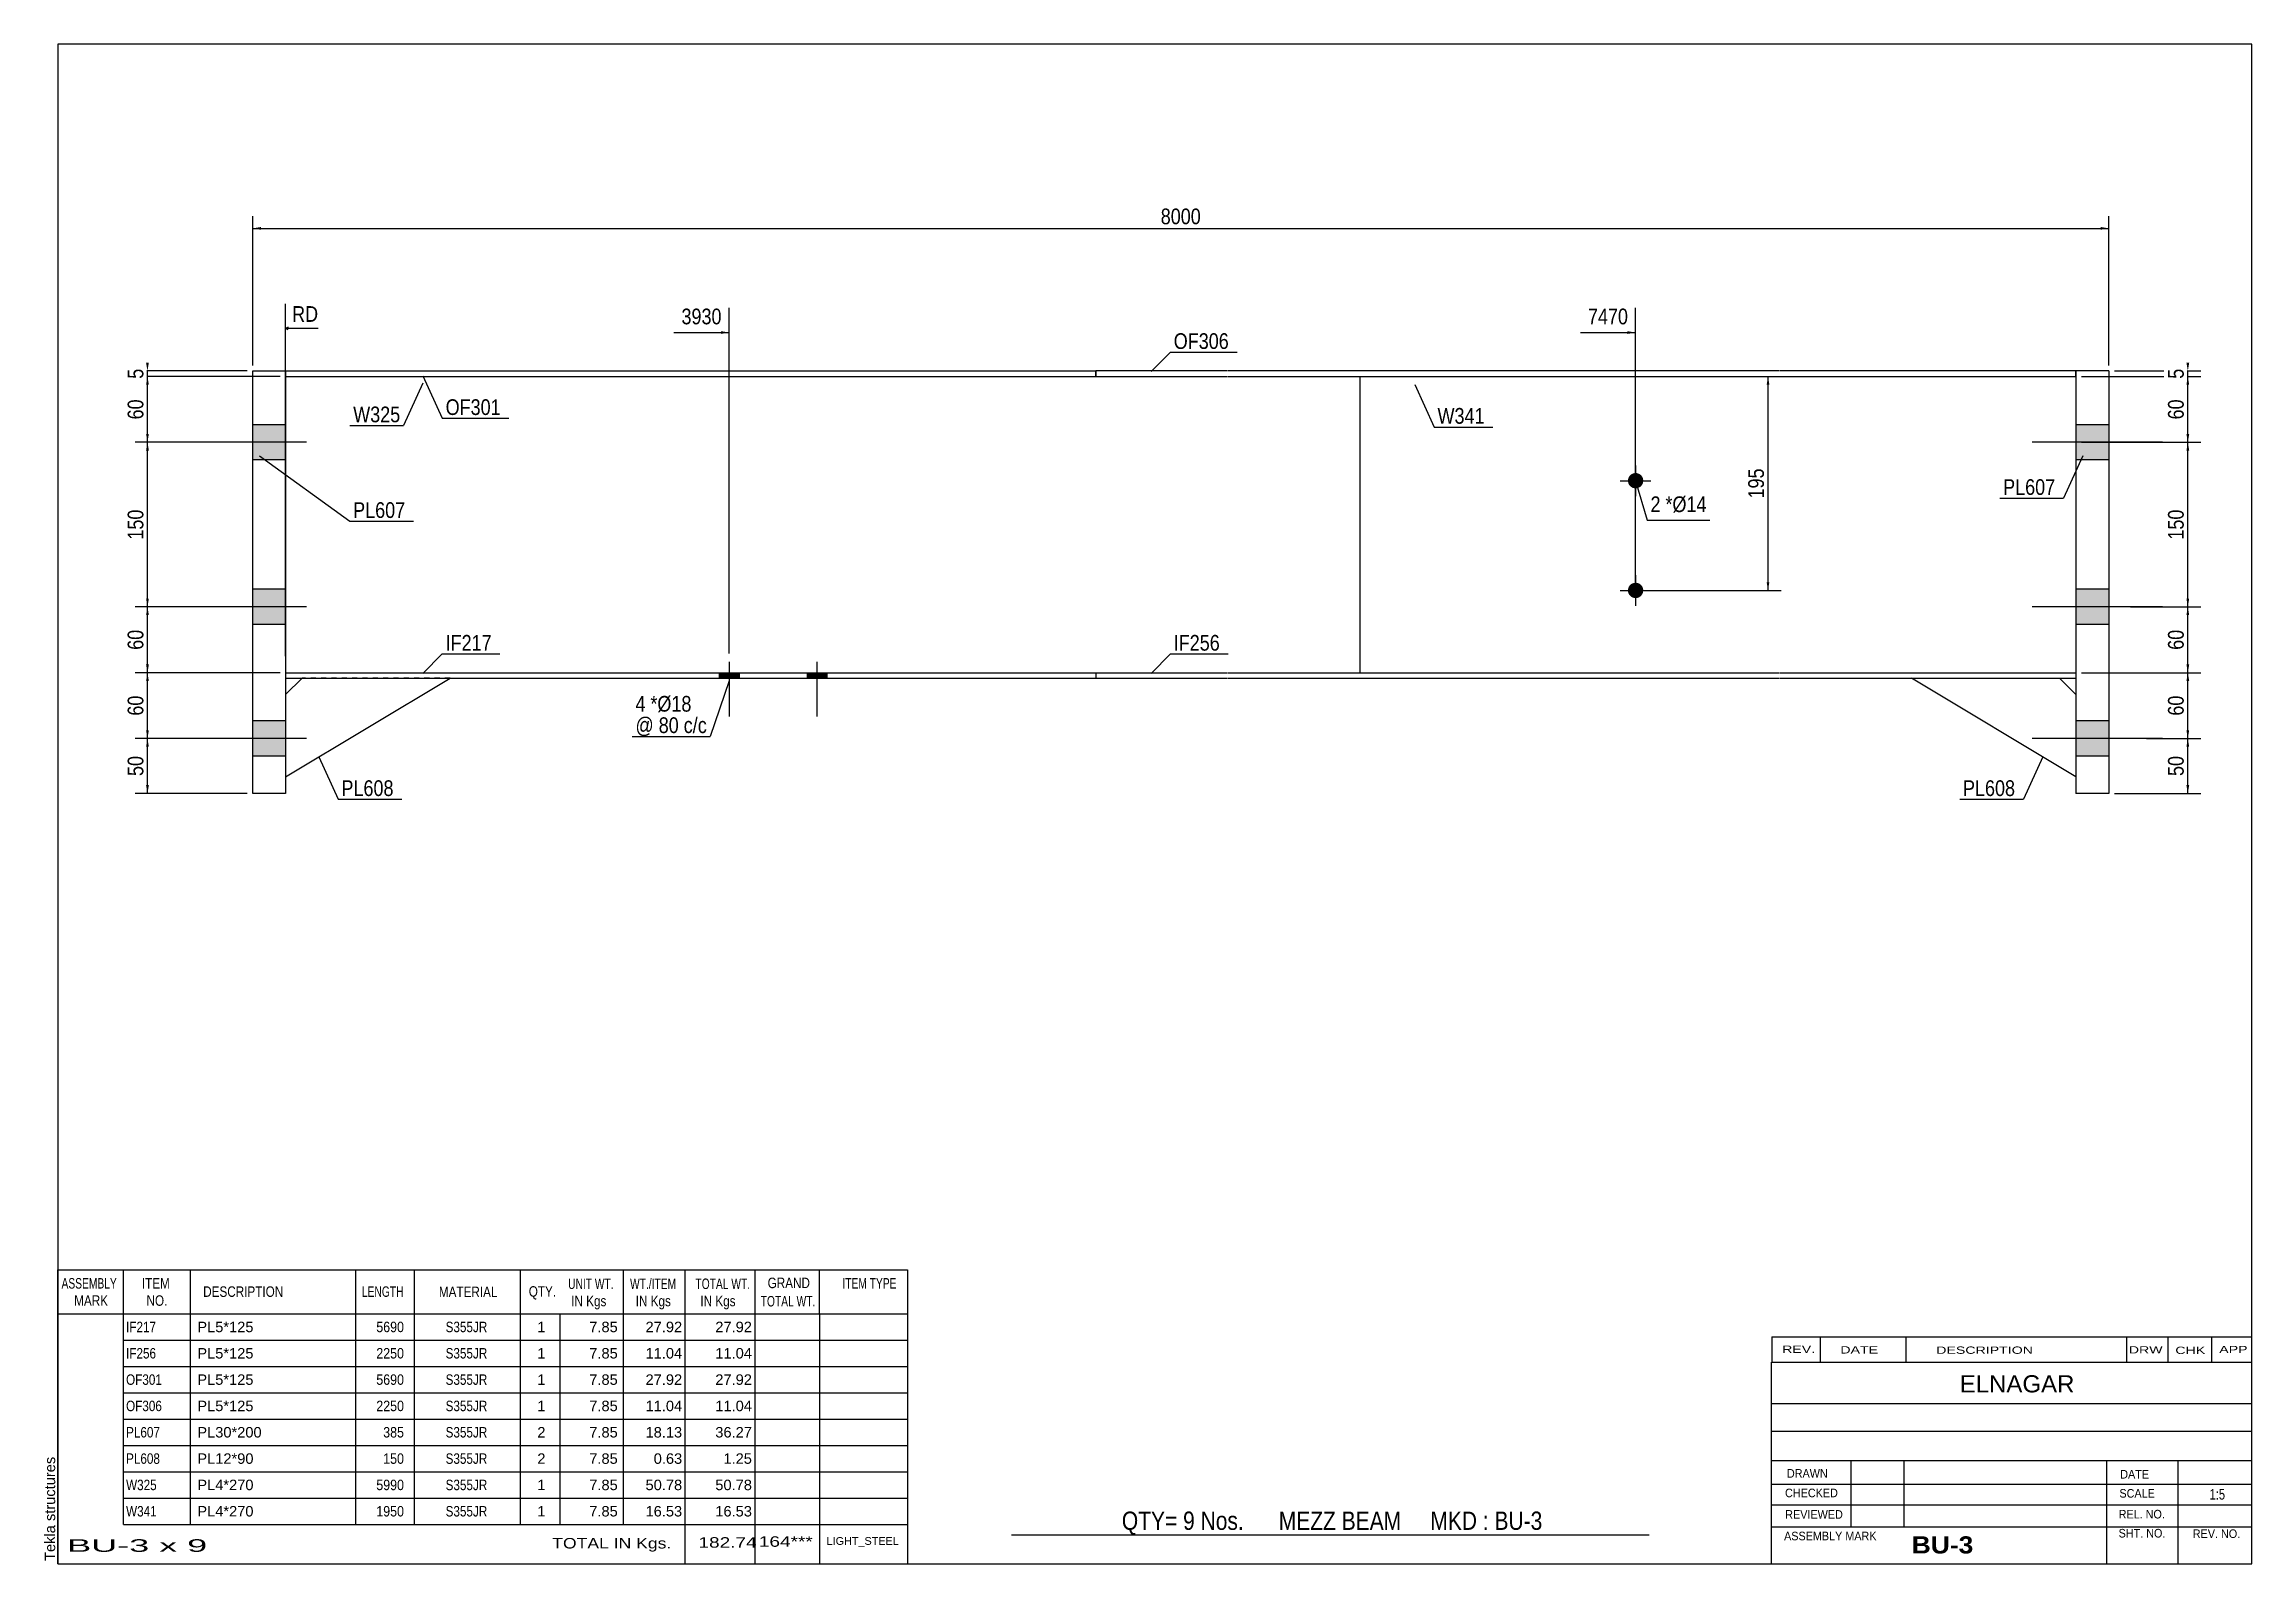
# Model space of a CAD drawing. Header units: millimetres. Extents: x -44 to 358, y -189 to 88.
import ezdxf

# ---------------------------------------------------------------- set-up
doc = ezdxf.new("R2010")
doc.units = ezdxf.units.MM
doc.linetypes.add('DXK_LINE_DOT1', pattern=[1.8814, 0.9407, -0.9407])
doc.styles.add('Arial', font='ARIAL.TTF', dxfattribs={"height": 0.2})
doc.styles.add('Arial Bold', font='ARIALBD.TTF', dxfattribs={"height": 0.2})
doc.styles.add('Arial Narrow', font='ARIALN.TTF', dxfattribs={"height": 0.2})

# ---------------------------------------------------------------- blocks, each defined once
blk = doc.blocks.new('Unknown-622212105-1210')
at = {"color": 5, "linetype": 'Continuous'}
for p, q in [((358.49, 87.58), (-41.51, 87.58)), ((-41.51, 87.58), (-41.51, -189.42)), ((358.49, -189.42), (358.49, 87.58)), ((-41.51, -189.42), (358.49, -189.42))]:
    blk.add_line(p, q, dxfattribs=at)
at = {"color": 174, "linetype": 'Continuous', "style": 'Arial'}
blk.add_text('Tekla structures', height=1.9102, rotation=90, dxfattribs=at).set_placement((-42.01, -188.92))
blk = doc.blocks.new('Part-622212105-2622 - 1231')
at = {"color": 2, "linetype": 'Continuous'}
for p, q in [((0, 28), (54, 28)), ((0, 27), (54, 27)), ((54.1, 28), (123.64, 28)), ((54.1, 27), (123.64, 27)), ((123.74, 28), (147.74, 28)), ((123.74, 27), (147.74, 27)), ((147.74, 27), (147.74, 28))]:
    blk.add_line(p, q, dxfattribs=at)
at = {"color": 7, "linetype": 'DXK_LINE_DOT1'}
blk.add_line((0, 27), (0, 28), dxfattribs=at)
blk = doc.blocks.new('Part-622212105-2631 - 1231')
at = {"color": 2, "linetype": 'Continuous'}
for p, q in [((-6, 28), (0, 28)), ((-6, -49), (-6, 28)), ((0, 28), (0, -49)), ((0, -49), (-6, -49))]:
    blk.add_line(p, q, dxfattribs=at)
blk = doc.blocks.new('Part-622212105-2623 - 1231')
at = {"color": 2, "linetype": 'Continuous'}
for p, q in [((147.74, 28), (147.74, 27)), ((171.74, 28), (147.74, 28)), ((147.74, 27), (171.74, 27)), ((219.84, 28), (171.84, 28)), ((171.84, 27), (219.84, 27)), ((272.33, 28), (219.94, 28)), ((219.94, 27), (272.33, 27)), ((326.43, 28), (272.43, 28)), ((272.43, 27), (326.43, 27))]:
    blk.add_line(p, q, dxfattribs=at)
at = {"color": 7, "linetype": 'DXK_LINE_DOT1'}
blk.add_line((326.43, 27), (326.43, 28), dxfattribs=at)
blk = doc.blocks.new('Part-622212105-2634 - 1231')
at = {"color": 2, "linetype": 'Continuous'}
for p, q in [((0, -46), (30, -28)), ((3, -28), (0, -31))]:
    blk.add_line(p, q, dxfattribs=at)
at = {"color": 7, "linetype": 'DXK_LINE_DOT1'}
for p, q in [((30, -28), (3, -28)), ((0, -31), (0, -46))]:
    blk.add_line(p, q, dxfattribs=at)
blk = doc.blocks.new('Part-622212105-2626 - 1231')
at = {"color": 2, "linetype": 'Continuous'}
blk.add_line((195.84, 27), (195.84, -27), dxfattribs=at)
at = {"color": 7, "linetype": 'DXK_LINE_DOT1'}
for p, q in [((195.84, 27), (219.84, 27)), ((219.94, 27), (272.33, 27)), ((272.43, 27), (326.43, 27)), ((326.43, 27), (326.43, -27)), ((195.84, -27), (219.84, -27)), ((219.94, -27), (272.33, -27)), ((272.43, -27), (326.43, -27))]:
    blk.add_line(p, q, dxfattribs=at)
blk = doc.blocks.new('Part-622212105-2627 - 1231')
at = {"color": 2, "linetype": 'Continuous'}
for p, q in [((0, -27), (54, -27)), ((0, -28), (54, -28)), ((54.1, -27), (123.64, -27)), ((54.1, -28), (123.64, -28)), ((123.74, -27), (147.74, -27)), ((123.74, -28), (147.74, -28)), ((147.74, -27), (147.74, -28))]:
    blk.add_line(p, q, dxfattribs=at)
at = {"color": 7, "linetype": 'DXK_LINE_DOT1'}
blk.add_line((0, -27), (0, -28), dxfattribs=at)
blk = doc.blocks.new('Part-622212105-2628 - 1231')
at = {"color": 2, "linetype": 'Continuous'}
for p, q in [((147.74, -27), (147.74, -28)), ((147.74, -27), (171.74, -27)), ((147.74, -28), (171.74, -28)), ((171.84, -27), (219.84, -27)), ((171.84, -28), (219.84, -28)), ((219.94, -27), (272.33, -27)), ((219.94, -28), (272.33, -28)), ((272.43, -27), (326.43, -27)), ((272.43, -28), (326.43, -28))]:
    blk.add_line(p, q, dxfattribs=at)
at = {"color": 7, "linetype": 'DXK_LINE_DOT1'}
blk.add_line((326.43, -27), (326.43, -28), dxfattribs=at)
blk = doc.blocks.new('Part-622212105-2636 - 1231')
at = {"color": 2, "linetype": 'Continuous'}
for p, q in [((332.43, 28), (326.43, 28)), ((326.43, 28), (326.43, -49)), ((332.43, 28), (332.43, -49)), ((332.43, -49), (326.43, -49))]:
    blk.add_line(p, q, dxfattribs=at)
blk = doc.blocks.new('Part-622212105-2639 - 1231')
at = {"color": 2, "linetype": 'Continuous'}
for p, q in [((326.43, -46), (296.43, -28)), ((323.43, -28), (326.43, -31))]:
    blk.add_line(p, q, dxfattribs=at)
at = {"color": 7, "linetype": 'DXK_LINE_DOT1'}
for p, q in [((296.43, -28), (323.43, -28)), ((326.43, -31), (326.43, -46))]:
    blk.add_line(p, q, dxfattribs=at)
blk = doc.blocks.new('Part-622212105-2641 - 1231')
at = {"color": 7, "linetype": 'DXK_LINE_DOT1'}
for p, q in [((0, 27), (0, -27)), ((0, 27), (54, 27)), ((54.1, 27), (123.64, 27)), ((123.74, 27), (171.74, 27)), ((171.84, 27), (195.84, 27)), ((0, -27), (54, -27)), ((54.1, -27), (123.64, -27)), ((123.74, -27), (171.74, -27)), ((171.84, -27), (195.84, -27))]:
    blk.add_line(p, q, dxfattribs=at)
at = {"color": 2, "linetype": 'Continuous'}
blk.add_line((195.84, 27), (195.84, -27), dxfattribs=at)
blk = doc.blocks.new('Bolt-622212105-2642 - 1231')
at = {"linetype": 'Continuous'}
for points in [[(246.14, 9.4), (246.43, 9.37), (246.71, 9.28), (246.96, 9.14), (247.18, 8.94), (247.35, 8.7), (247.47, 8.44), (247.53, 8.15), (247.53, 7.86), (247.47, 7.57), (247.35, 7.3), (247.18, 7.07), (246.96, 6.87), (246.71, 6.72), (246.43, 6.63), (246.14, 6.6), (245.85, 6.63), (245.57, 6.72), (245.31, 6.87), (245.1, 7.07), (244.92, 7.3), (244.81, 7.57), (244.74, 7.86), (244.74, 8.15), (244.81, 8.44), (244.92, 8.7), (245.1, 8.94), (245.31, 9.14), (245.57, 9.28), (245.85, 9.37)], [(246.14, -10.6), (246.43, -10.63), (246.71, -10.72), (246.96, -10.86), (247.18, -11.06), (247.35, -11.3), (247.47, -11.56), (247.53, -11.85), (247.53, -12.14), (247.47, -12.43), (247.35, -12.7), (247.18, -12.93), (246.96, -13.13), (246.71, -13.28), (246.43, -13.37), (246.14, -13.4), (245.85, -13.37), (245.57, -13.28), (245.31, -13.13), (245.1, -12.93), (244.92, -12.7), (244.81, -12.43), (244.74, -12.14), (244.74, -11.85), (244.81, -11.56), (244.92, -11.3), (245.1, -11.06), (245.31, -10.86), (245.57, -10.72), (245.85, -10.63)]]:
    blk.add_hatch(color=3, dxfattribs=at).paths.add_polyline_path(points)
at = {"color": 3, "linetype": 'Continuous'}
for p, q in [((246.14, 10.8), (246.14, 5.2)), ((243.34, 8), (248.94, 8)), ((243.34, -12), (248.94, -12)), ((246.14, -9.2), (246.14, -14.8))]:
    blk.add_line(p, q, dxfattribs=at)
blk = doc.blocks.new('Bolt-622212105-2643 - 1231')
at = {"linetype": 'Continuous'}
for points in [[(82.67, -27), (79.07, -27), (79.07, -28), (82.67, -28)], [(82.67, -27), (79.07, -27), (79.07, -28), (82.67, -28)], [(98.67, -27), (95.07, -27), (95.07, -28), (98.67, -28)], [(98.67, -27), (95.07, -27), (95.07, -28), (98.67, -28)]]:
    blk.add_hatch(color=3, dxfattribs=at).paths.add_polyline_path(points)
at = {"color": 3, "linetype": 'Continuous'}
for p, q in [((79.07, -27), (79.07, -28)), ((79.07, -27), (79.07, -28)), ((80.87, -25), (80.87, -35)), ((80.87, -25), (80.87, -35)), ((82.67, -27), (82.67, -28)), ((82.67, -27), (82.67, -28)), ((95.07, -27), (95.07, -28)), ((95.07, -27), (95.07, -28)), ((96.87, -25), (96.87, -35)), ((96.87, -25), (96.87, -35)), ((98.67, -27), (98.67, -28)), ((98.67, -27), (98.67, -28))]:
    blk.add_line(p, q, dxfattribs=at)
blk = doc.blocks.new('Bolt-622212105-2644 - 1231')
at = {"linetype": 'Continuous'}
for points in [[(-6, 18.2), (-6, 11.8), (0, 11.8), (0, 18.2)], [(-6, 18.2), (-6, 11.8), (0, 11.8), (0, 18.2)], [(-6, -11.8), (-6, -18.2), (0, -18.2), (0, -11.8)], [(-6, -11.8), (-6, -18.2), (0, -18.2), (0, -11.8)], [(-6, -35.8), (-6, -42.2), (0, -42.2), (0, -35.8)], [(-6, -35.8), (-6, -42.2), (0, -42.2), (0, -35.8)]]:
    blk.add_hatch(color=3, dxfattribs=at).paths.add_polyline_path(points)
at = {"color": 3, "linetype": 'Continuous'}
for p, q in [((0, 18.2), (-6, 18.2)), ((0, 18.2), (-6, 18.2)), ((3.8, 15), (-20, 15)), ((3.8, 15), (-20, 15)), ((0, 11.8), (-6, 11.8)), ((0, 11.8), (-6, 11.8)), ((0, -11.8), (-6, -11.8)), ((0, -11.8), (-6, -11.8)), ((3.8, -15), (-20, -15)), ((3.8, -15), (-20, -15)), ((0, -18.2), (-6, -18.2)), ((0, -18.2), (-6, -18.2)), ((0, -35.8), (-6, -35.8)), ((0, -35.8), (-6, -35.8)), ((3.8, -39), (-20, -39)), ((3.8, -39), (-20, -39)), ((0, -42.2), (-6, -42.2)), ((0, -42.2), (-6, -42.2))]:
    blk.add_line(p, q, dxfattribs=at)
blk = doc.blocks.new('Bolt-622212105-2647 - 1231')
at = {"linetype": 'Continuous'}
for points in [[(326.43, 18.2), (326.43, 11.8), (332.43, 11.8), (332.43, 18.2)], [(326.43, 18.2), (326.43, 11.8), (332.43, 11.8), (332.43, 18.2)], [(326.43, -11.8), (326.43, -18.2), (332.43, -18.2), (332.43, -11.8)], [(326.43, -11.8), (326.43, -18.2), (332.43, -18.2), (332.43, -11.8)], [(326.43, -35.8), (326.43, -42.2), (332.43, -42.2), (332.43, -35.8)], [(326.43, -35.8), (326.43, -42.2), (332.43, -42.2), (332.43, -35.8)]]:
    blk.add_hatch(color=3, dxfattribs=at).paths.add_polyline_path(points)
at = {"color": 3, "linetype": 'Continuous'}
for p, q in [((332.43, 18.2), (326.43, 18.2)), ((332.43, 18.2), (326.43, 18.2)), ((342.23, 15), (318.43, 15)), ((342.23, 15), (318.43, 15)), ((332.43, 11.8), (326.43, 11.8)), ((332.43, 11.8), (326.43, 11.8)), ((332.43, -11.8), (326.43, -11.8)), ((332.43, -11.8), (326.43, -11.8)), ((342.23, -15), (318.43, -15)), ((342.23, -15), (318.43, -15)), ((332.43, -18.2), (326.43, -18.2)), ((332.43, -18.2), (326.43, -18.2)), ((332.43, -35.8), (326.43, -35.8)), ((332.43, -35.8), (326.43, -35.8)), ((342.23, -39), (318.43, -39)), ((342.23, -39), (318.43, -39)), ((332.43, -42.2), (326.43, -42.2)), ((332.43, -42.2), (326.43, -42.2))]:
    blk.add_line(p, q, dxfattribs=at)
blk = doc.blocks.new('StraightDimension-622212105-4002 - 1231')
at = {"linetype": 'Continuous'}
for points in [[(-25.43, -28.5), (-25.18, -27), (-24.93, -28.5)], [(-24.93, -37.5), (-25.18, -39), (-25.43, -37.5)]]:
    blk.add_hatch(color=7, dxfattribs=at).paths.add_polyline_path(points)
at = {"color": 7, "linetype": 'Continuous'}
for p, q in [((-1, -27), (-27.43, -27)), ((-25.18, -39), (-25.18, -27)), ((-7, -39), (-27.43, -39))]:
    blk.add_line(p, q, dxfattribs=at)
at = {"color": 0}
blk.add_wipeout([(-25.33, -30.57), (-29.53, -30.57), (-29.53, -35.43), (-25.33, -35.43)], dxfattribs=at)
at = {"color": 3, "style": 'Arial Narrow'}
blk.add_text('60', height=2.863, rotation=90.0002, dxfattribs=at).set_placement((-25.93, -34.83))
blk = doc.blocks.new('StraightDimension-622212105-3689 - 1231')
at = {"linetype": 'Continuous'}
for points in [[(346.57, -28.5), (346.82, -27), (347.07, -28.5)], [(347.07, -37.5), (346.82, -39), (346.57, -37.5)]]:
    blk.add_hatch(color=7, dxfattribs=at).paths.add_polyline_path(points)
at = {"color": 7, "linetype": 'Continuous'}
for p, q in [((327.43, -27), (349.22, -27)), ((346.82, -39), (346.82, -27)), ((339.27, -39), (349.22, -39))]:
    blk.add_line(p, q, dxfattribs=at)
at = {"color": 0}
blk.add_wipeout([(346.67, -30.57), (342.47, -30.57), (342.47, -35.43), (346.67, -35.43)], dxfattribs=at)
at = {"color": 3, "style": 'Arial Narrow'}
blk.add_text('60', height=2.863, rotation=90.0002, dxfattribs=at).set_placement((346.07, -34.83))
blk = doc.blocks.new('StraightDimension-622212105-3686 - 1231')
at = {"linetype": 'Continuous'}
for points in [[(346.57, 25.5), (346.82, 27), (347.07, 25.5)], [(347.07, 16.5), (346.82, 15), (346.57, 16.5)]]:
    blk.add_hatch(color=7, dxfattribs=at).paths.add_polyline_path(points)
at = {"color": 7, "linetype": 'Continuous'}
for p, q in [((327.43, 27), (349.22, 27)), ((346.82, 15), (346.82, 27)), ((327.43, 15), (349.22, 15))]:
    blk.add_line(p, q, dxfattribs=at)
at = {"color": 0}
blk.add_wipeout([(346.67, 23.43), (342.47, 23.43), (342.47, 18.57), (346.67, 18.57)], dxfattribs=at)
at = {"color": 3, "style": 'Arial Narrow'}
blk.add_text('60', height=2.863, rotation=90.0002, dxfattribs=at).set_placement((346.07, 19.17))
blk = doc.blocks.new('StraightDimension-622212105-3688 - 1231')
at = {"linetype": 'Continuous'}
for points in [[(346.57, -16.5), (346.82, -15), (347.07, -16.5)], [(347.07, -25.5), (346.82, -27), (346.57, -25.5)]]:
    blk.add_hatch(color=7, dxfattribs=at).paths.add_polyline_path(points)
at = {"color": 7, "linetype": 'Continuous'}
for p, q in [((336.4, -15), (349.22, -15)), ((346.82, -27), (346.82, -15)), ((327.43, -27), (349.22, -27))]:
    blk.add_line(p, q, dxfattribs=at)
at = {"color": 0}
blk.add_wipeout([(346.67, -18.57), (342.47, -18.57), (342.47, -23.43), (346.67, -23.43)], dxfattribs=at)
at = {"color": 3, "style": 'Arial Narrow'}
blk.add_text('60', height=2.863, rotation=90.0002, dxfattribs=at).set_placement((346.07, -22.83))
blk = doc.blocks.new('StraightDimension-622212105-3430 - 1231')
at = {"linetype": 'Continuous'}
blk.add_hatch(color=7, dxfattribs=at).paths.add_polyline_path([(79.37, 35.26), (80.87, 35.01), (79.37, 34.76)])
at = {"color": 7, "linetype": 'Continuous'}
for p, q in [((80.87, -23.5), (80.87, 39.51)), ((70.81, 35.01), (80.87, 35.01))]:
    blk.add_line(p, q, dxfattribs=at)
at = {"color": 0, "linetype": 'Continuous'}
blk.add_wipeout([(6.53, 36.36), (6.53, 40.56), (0.59, 40.56), (0.59, 36.36)], dxfattribs=at)
at = {"color": 7, "linetype": 'Continuous'}
for p, q in [((0, -24), (0, 40.26)), ((0.5, 36.01), (0, 35.76)), ((0.5, 35.51), (0, 35.76)), ((5.93, 35.76), (0, 35.76))]:
    blk.add_line(p, q, dxfattribs=at)
at = {"color": 3, "linetype": 'Continuous', "style": 'Arial Narrow'}
blk.add_text('RD', height=2.863, dxfattribs=at).set_placement((1.19, 36.96))
at = {"color": 0}
blk.add_wipeout([(80.1, 35.91), (80.1, 40.11), (71.58, 40.11), (71.58, 35.91)], dxfattribs=at)
at = {"color": 3, "style": 'Arial Narrow'}
blk.add_text('3930', height=2.863, dxfattribs=at).set_placement((72.18, 36.51))
blk = doc.blocks.new('StraightDimension-622212105-3999 - 1231')
at = {"linetype": 'Continuous'}
for points in [[(-25.43, 25.5), (-25.18, 27), (-24.93, 25.5)], [(-24.93, 16.5), (-25.18, 15), (-25.43, 16.5)]]:
    blk.add_hatch(color=7, dxfattribs=at).paths.add_polyline_path(points)
at = {"color": 7, "linetype": 'Continuous'}
for p, q in [((-1, 27), (-27.43, 27)), ((-25.18, 15), (-25.18, 27)), ((-13.26, 15), (-27.43, 15))]:
    blk.add_line(p, q, dxfattribs=at)
at = {"color": 0}
blk.add_wipeout([(-25.33, 23.43), (-29.53, 23.43), (-29.53, 18.57), (-25.33, 18.57)], dxfattribs=at)
at = {"color": 3, "style": 'Arial Narrow'}
blk.add_text('60', height=2.863, rotation=90.0002, dxfattribs=at).set_placement((-25.93, 19.17))
blk = doc.blocks.new('StraightDimension-622212105-3162 - 1231')
at = {"linetype": 'Continuous'}
for points in [[(-4.5, 53.75), (-6, 54), (-4.5, 54.25)], [(330.93, 54.25), (332.43, 54), (330.93, 53.75)]]:
    blk.add_hatch(color=7, dxfattribs=at).paths.add_polyline_path(points)
at = {"color": 7, "linetype": 'Continuous'}
for p, q in [((-6, 29), (-6, 56.25)), ((-6, 54), (332.43, 54)), ((332.43, 29), (332.43, 56.25))]:
    blk.add_line(p, q, dxfattribs=at)
at = {"color": 0}
blk.add_wipeout([(167.47, 54.15), (167.47, 58.35), (158.96, 58.35), (158.96, 54.15)], dxfattribs=at)
at = {"color": 3, "style": 'Arial Narrow'}
blk.add_text('8000', height=2.863, dxfattribs=at).set_placement((159.56, 54.75))
blk = doc.blocks.new('StraightDimension-622212105-3462 - 1231')
at = {"linetype": 'Continuous'}
for points in [[(270.03, 25.5), (270.28, 27), (270.53, 25.5)], [(270.53, -10.5), (270.28, -12), (270.03, -10.5)]]:
    blk.add_hatch(color=7, dxfattribs=at).paths.add_polyline_path(points)
at = {"color": 7, "linetype": 'Continuous'}
for p, q in [((267.06, 27), (272.68, 27)), ((270.28, -12), (270.28, 27)), ((247.14, -12), (272.68, -12))]:
    blk.add_line(p, q, dxfattribs=at)
at = {"color": 0}
blk.add_wipeout([(270.13, 10.84), (265.93, 10.84), (265.93, 4.16), (270.13, 4.16)], dxfattribs=at)
at = {"color": 3, "style": 'Arial Narrow'}
blk.add_text('195', height=2.863, rotation=90.0002, dxfattribs=at).set_placement((269.53, 4.76))
blk = doc.blocks.new('StraightDimension-622212105-4000 - 1231')
at = {"linetype": 'Continuous'}
for points in [[(-25.43, 13.5), (-25.18, 15), (-24.93, 13.5)], [(-24.93, -13.5), (-25.18, -15), (-25.43, -13.5)]]:
    blk.add_hatch(color=7, dxfattribs=at).paths.add_polyline_path(points)
at = {"color": 7, "linetype": 'Continuous'}
for p, q in [((-13.26, 15), (-27.43, 15)), ((-25.18, -15), (-25.18, 15)), ((-7, -15), (-27.43, -15))]:
    blk.add_line(p, q, dxfattribs=at)
at = {"color": 0}
blk.add_wipeout([(-25.33, 3.34), (-29.53, 3.34), (-29.53, -3.34), (-25.33, -3.34)], dxfattribs=at)
at = {"color": 3, "style": 'Arial Narrow'}
blk.add_text('150', height=2.863, rotation=90.0002, dxfattribs=at).set_placement((-25.93, -2.74))
blk = doc.blocks.new('StraightDimension-622212105-3429 - 1231')
at = {"linetype": 'Continuous'}
blk.add_hatch(color=7, dxfattribs=at).paths.add_polyline_path([(244.64, 35.26), (246.14, 35.01), (244.64, 34.76)])
at = {"color": 7, "linetype": 'Continuous'}
for p, q in [((246.14, -11), (246.14, 39.51)), ((236.07, 35.01), (246.14, 35.01))]:
    blk.add_line(p, q, dxfattribs=at)
at = {"color": 0}
blk.add_wipeout([(245.36, 35.91), (245.36, 40.11), (236.85, 40.11), (236.85, 35.91)], dxfattribs=at)
at = {"color": 3, "style": 'Arial Narrow'}
blk.add_text('7470', height=2.863, dxfattribs=at).set_placement((237.45, 36.51))
blk = doc.blocks.new('StraightDimension-622212105-3998 - 1231')
at = {"linetype": 'Continuous'}
for points in [[(-24.93, 29.5), (-25.18, 28), (-25.43, 29.5)], [(-25.43, 25.5), (-25.18, 27), (-24.93, 25.5)]]:
    blk.add_hatch(color=7, dxfattribs=at).paths.add_polyline_path(points)
at = {"color": 7, "linetype": 'Continuous'}
for p, q in [((-7, 28), (-27.43, 28)), ((-1, 27), (-27.43, 27)), ((-25.18, 27), (-25.18, 28))]:
    blk.add_line(p, q, dxfattribs=at)
at = {"color": 0}
blk.add_wipeout([(-25.33, 29.01), (-29.53, 29.01), (-29.53, 25.99), (-25.33, 25.99)], dxfattribs=at)
at = {"color": 3, "style": 'Arial Narrow'}
blk.add_text('5', height=2.86, rotation=90.0002, dxfattribs=at).set_placement((-25.93, 26.59))
blk = doc.blocks.new('StraightDimension-622212105-3685 - 1231')
at = {"linetype": 'Continuous'}
for points in [[(347.07, 29.5), (346.82, 28), (346.57, 29.5)], [(346.57, 25.5), (346.82, 27), (347.07, 25.5)]]:
    blk.add_hatch(color=7, dxfattribs=at).paths.add_polyline_path(points)
at = {"color": 7, "linetype": 'Continuous'}
for p, q in [((327.43, 27), (349.22, 27)), ((333.43, 28), (349.22, 28)), ((346.82, 27), (346.82, 28))]:
    blk.add_line(p, q, dxfattribs=at)
at = {"color": 0}
blk.add_wipeout([(346.67, 29.01), (342.47, 29.01), (342.47, 25.99), (346.67, 25.99)], dxfattribs=at)
at = {"color": 3, "style": 'Arial Narrow'}
blk.add_text('5', height=2.86, rotation=90.0002, dxfattribs=at).set_placement((346.07, 26.59))
blk = doc.blocks.new('StraightDimension-622212105-3687 - 1231')
at = {"linetype": 'Continuous'}
for points in [[(346.57, 13.5), (346.82, 15), (347.07, 13.5)], [(347.07, -13.5), (346.82, -15), (346.57, -13.5)]]:
    blk.add_hatch(color=7, dxfattribs=at).paths.add_polyline_path(points)
at = {"color": 7, "linetype": 'Continuous'}
for p, q in [((327.43, 15), (349.22, 15)), ((346.82, -15), (346.82, 15)), ((336.4, -15), (349.22, -15))]:
    blk.add_line(p, q, dxfattribs=at)
at = {"color": 0}
blk.add_wipeout([(346.67, 3.34), (342.47, 3.34), (342.47, -3.34), (346.67, -3.34)], dxfattribs=at)
at = {"color": 3, "style": 'Arial Narrow'}
blk.add_text('150', height=2.863, rotation=90.0002, dxfattribs=at).set_placement((346.07, -2.74))
blk = doc.blocks.new('StraightDimension-622212105-3690 - 1231')
at = {"linetype": 'Continuous'}
for points in [[(346.57, -40.5), (346.82, -39), (347.07, -40.5)], [(347.07, -47.5), (346.82, -49), (346.57, -47.5)]]:
    blk.add_hatch(color=7, dxfattribs=at).paths.add_polyline_path(points)
at = {"color": 7, "linetype": 'Continuous'}
for p, q in [((339.27, -39), (349.22, -39)), ((346.82, -49), (346.82, -39)), ((333.43, -49), (349.22, -49))]:
    blk.add_line(p, q, dxfattribs=at)
at = {"color": 0}
blk.add_wipeout([(346.67, -41.57), (342.47, -41.57), (342.47, -46.43), (346.67, -46.43)], dxfattribs=at)
at = {"color": 3, "style": 'Arial Narrow'}
blk.add_text('50', height=2.863, rotation=90.0002, dxfattribs=at).set_placement((346.07, -45.83))
blk = doc.blocks.new('StraightDimension-622212105-4001 - 1231')
at = {"linetype": 'Continuous'}
for points in [[(-25.43, -16.5), (-25.18, -15), (-24.93, -16.5)], [(-24.93, -25.5), (-25.18, -27), (-25.43, -25.5)]]:
    blk.add_hatch(color=7, dxfattribs=at).paths.add_polyline_path(points)
at = {"color": 7, "linetype": 'Continuous'}
for p, q in [((-7, -15), (-27.43, -15)), ((-25.18, -27), (-25.18, -15)), ((-1, -27), (-27.43, -27))]:
    blk.add_line(p, q, dxfattribs=at)
at = {"color": 0}
blk.add_wipeout([(-25.33, -18.57), (-29.53, -18.57), (-29.53, -23.43), (-25.33, -23.43)], dxfattribs=at)
at = {"color": 3, "style": 'Arial Narrow'}
blk.add_text('60', height=2.863, rotation=90.0002, dxfattribs=at).set_placement((-25.93, -22.83))
blk = doc.blocks.new('StraightDimension-622212105-4003 - 1231')
at = {"linetype": 'Continuous'}
for points in [[(-25.43, -40.5), (-25.18, -39), (-24.93, -40.5)], [(-24.93, -47.5), (-25.18, -49), (-25.43, -47.5)]]:
    blk.add_hatch(color=7, dxfattribs=at).paths.add_polyline_path(points)
at = {"color": 7, "linetype": 'Continuous'}
for p, q in [((-7, -39), (-27.43, -39)), ((-25.18, -49), (-25.18, -39)), ((-7, -49), (-27.43, -49))]:
    blk.add_line(p, q, dxfattribs=at)
at = {"color": 0}
blk.add_wipeout([(-25.33, -41.57), (-29.53, -41.57), (-29.53, -46.43), (-25.33, -46.43)], dxfattribs=at)
at = {"color": 3, "style": 'Arial Narrow'}
blk.add_text('50', height=2.863, rotation=90.0002, dxfattribs=at).set_placement((-25.93, -45.83))
blk = doc.blocks.new('CBS_BOM-622212105-4058')
at = {"color": 7, "linetype": 'Continuous'}
for p, q in [((-41.54, -143.85), (-41.54, -135.85)), ((-41.53, -135.85), (113.38, -135.85)), ((-29.54, -143.85), (-29.54, -135.85)), ((-17.35, -143.85), (-17.35, -135.85)), ((12.82, -143.85), (12.82, -135.85)), ((23.5, -143.85), (23.5, -135.85)), ((42.81, -143.85), (42.81, -135.85)), ((61.62, -143.85), (61.62, -135.85)), ((72.83, -143.85), (72.83, -135.85)), ((85.61, -143.85), (85.61, -135.85)), ((97.36, -143.85), (97.36, -135.85)), ((113.39, -135.86), (113.38, -143.84)), ((-41.54, -143.85), (113.39, -143.85)), ((-41.54, -148.65), (-41.54, -143.85)), ((-29.54, -148.65), (-29.54, -143.85)), ((-17.35, -148.65), (-17.35, -143.85)), ((12.82, -148.65), (12.82, -143.85)), ((23.5, -148.65), (23.5, -143.85)), ((42.81, -148.65), (42.81, -143.85)), ((50.08, -148.65), (50.08, -143.85)), ((61.62, -148.65), (61.62, -143.85)), ((72.83, -148.65), (72.83, -143.85)), ((85.61, -148.65), (85.61, -143.85)), ((97.38, -148.65), (97.38, -143.85)), ((113.39, -143.86), (113.39, -148.65)), ((-41.54, -153.45), (-41.54, -148.65)), ((-29.54, -148.65), (113.39, -148.65)), ((-29.54, -153.45), (-29.54, -148.65)), ((-17.35, -153.45), (-17.35, -148.65)), ((12.82, -153.45), (12.82, -148.65)), ((23.5, -153.45), (23.5, -148.65)), ((42.81, -153.45), (42.81, -148.65)), ((50.08, -153.45), (50.08, -148.65)), ((61.62, -153.45), (61.62, -148.65)), ((72.83, -153.45), (72.83, -148.65)), ((85.61, -153.45), (85.61, -148.65)), ((97.38, -153.45), (97.38, -148.65)), ((113.39, -148.66), (113.39, -153.45)), ((-41.54, -158.25), (-41.54, -153.45)), ((-29.54, -153.45), (113.39, -153.45)), ((-29.54, -158.25), (-29.54, -153.45)), ((-17.35, -158.25), (-17.35, -153.45)), ((12.82, -158.25), (12.82, -153.45)), ((23.5, -158.25), (23.5, -153.45)), ((42.81, -158.25), (42.81, -153.45)), ((50.08, -158.25), (50.08, -153.45)), ((61.62, -158.25), (61.62, -153.45)), ((72.83, -158.25), (72.83, -153.45)), ((85.61, -158.25), (85.61, -153.45)), ((97.38, -158.25), (97.38, -153.45)), ((113.39, -153.46), (113.39, -158.25)), ((-41.54, -163.05), (-41.54, -158.25)), ((-29.54, -158.25), (113.39, -158.25)), ((-29.54, -163.05), (-29.54, -158.25)), ((-17.35, -163.05), (-17.35, -158.25)), ((12.82, -163.05), (12.82, -158.25)), ((23.5, -163.05), (23.5, -158.25)), ((42.81, -163.05), (42.81, -158.25)), ((50.08, -163.05), (50.08, -158.25)), ((61.62, -163.05), (61.62, -158.25)), ((72.83, -163.05), (72.83, -158.25)), ((85.61, -163.05), (85.61, -158.25)), ((97.38, -163.05), (97.38, -158.25)), ((113.39, -158.26), (113.39, -163.05)), ((-41.54, -167.85), (-41.54, -163.05)), ((-29.54, -163.05), (113.39, -163.05)), ((-29.54, -167.85), (-29.54, -163.05)), ((-17.35, -167.85), (-17.35, -163.05)), ((12.82, -167.85), (12.82, -163.05)), ((23.5, -167.85), (23.5, -163.05)), ((42.81, -167.85), (42.81, -163.05)), ((50.08, -167.85), (50.08, -163.05)), ((61.62, -167.85), (61.62, -163.05)), ((72.83, -167.85), (72.83, -163.05)), ((85.61, -167.85), (85.61, -163.05)), ((97.38, -167.85), (97.38, -163.05)), ((113.39, -163.06), (113.39, -167.85)), ((-41.54, -172.65), (-41.54, -167.85)), ((-29.54, -167.85), (113.39, -167.85)), ((-29.54, -172.65), (-29.54, -167.85)), ((-17.35, -172.65), (-17.35, -167.85)), ((12.82, -172.65), (12.82, -167.85)), ((23.5, -172.65), (23.5, -167.85)), ((42.81, -172.65), (42.81, -167.85)), ((50.08, -172.65), (50.08, -167.85)), ((61.62, -172.65), (61.62, -167.85)), ((72.83, -172.65), (72.83, -167.85)), ((85.61, -172.65), (85.61, -167.85)), ((97.38, -172.65), (97.38, -167.85)), ((113.39, -167.86), (113.39, -172.65)), ((-41.54, -177.45), (-41.54, -172.65)), ((-29.54, -172.65), (113.39, -172.65)), ((-29.54, -177.45), (-29.54, -172.65)), ((-17.35, -177.45), (-17.35, -172.65)), ((12.82, -177.45), (12.82, -172.65)), ((23.5, -177.45), (23.5, -172.65)), ((42.81, -177.45), (42.81, -172.65)), ((50.08, -177.45), (50.08, -172.65)), ((61.62, -177.45), (61.62, -172.65)), ((72.83, -177.45), (72.83, -172.65)), ((85.61, -177.45), (85.61, -172.65)), ((97.38, -177.45), (97.38, -172.65)), ((113.39, -172.66), (113.39, -177.45)), ((-41.54, -182.25), (-41.54, -177.45)), ((-29.54, -177.45), (113.39, -177.45)), ((-29.54, -182.25), (-29.54, -177.45)), ((-17.35, -182.25), (-17.35, -177.45)), ((12.82, -182.25), (12.82, -177.45)), ((23.5, -182.25), (23.5, -177.45)), ((42.81, -182.25), (42.81, -177.45)), ((50.08, -182.25), (50.08, -177.45)), ((61.62, -182.25), (61.62, -177.45)), ((72.83, -182.25), (72.83, -177.45)), ((85.61, -182.25), (85.61, -177.45)), ((97.38, -182.25), (97.38, -177.45)), ((113.39, -177.46), (113.39, -182.25)), ((-41.54, -189.45), (-41.54, -182.27)), ((-29.54, -182.25), (113.39, -182.25)), ((72.83, -189.45), (72.83, -182.27)), ((85.61, -189.45), (85.61, -182.27)), ((97.42, -189.45), (97.42, -182.27)), ((113.39, -182.25), (113.39, -189.45)), ((-41.54, -189.45), (113.39, -189.45))]:
    blk.add_line(p, q, dxfattribs=at)
at = {"color": 3, "linetype": 'Continuous', "style": 'Arial'}
for s, height, width, p in [('ASSEMBLY', 1.91, 0.7, (-40.85, -139.27)), ('MARK', 1.91, 0.8, (-38.54, -142.41)), ('ITEM', 1.91, 0.8, (-26.21, -139.27)), ('NO.', 1.91, 0.8, (-25.35, -142.41)), ('DESCRIPTION', 1.9102, 0.8, (-15.02, -140.78)), ('LENGTH', 1.91, 0.7, (13.92, -140.78)), ('MATERIAL', 1.91, 0.8, (27.95, -140.83)), ('QTY.', 1.91, 0.8, (44.34, -140.75)), ('UNIT WT.', 1.91, 0.7, (51.51, -139.35)), ('IN Kgs', 1.91, 0.8, (52.08, -142.49)), ('WT./ITEM', 1.91, 0.7, (62.8, -139.35)), ('IN Kgs', 1.91, 0.8, (63.84, -142.49)), ('TOTAL WT.', 1.91, 0.7, (74.73, -139.35)), ('IN Kgs', 1.91, 0.8, (75.63, -142.49)), ('TOTAL WT.', 1.91, 0.7, (86.63, -142.53)), ('GRAND', 1.91, 0.8, (87.89, -139.19)), ('ITEM TYPE', 1.91, 0.7, (101.52, -139.27))]:
    blk.add_text(s, height=height, dxfattribs=dict(at, width=width)).set_placement(p)
at = {"color": 7, "linetype": 'Continuous', "style": 'Arial'}
for s, width, p in [('IF217', 0.8, (-29.08, -147.22)), ('5690', 0.85, (16.54, -147.22)), ('S355JR', 0.8, (29.18, -147.22)), ('IF256', 0.8, (-29.08, -152.02)), ('2250', 0.85, (16.54, -152.02)), ('S355JR', 0.8, (29.18, -152.02)), ('OF301', 0.8, (-29.08, -156.82)), ('5690', 0.85, (16.54, -156.82)), ('S355JR', 0.8, (29.18, -156.82)), ('OF306', 0.8, (-29.08, -161.62)), ('2250', 0.85, (16.54, -161.62)), ('S355JR', 0.8, (29.18, -161.62)), ('PL607', 0.8, (-29.08, -166.42)), ('385', 0.85, (17.8, -166.42)), ('S355JR', 0.8, (29.18, -166.42)), ('PL608', 0.8, (-29.08, -171.22)), ('150', 0.85, (17.8, -171.22)), ('S355JR', 0.8, (29.18, -171.22)), ('W325', 0.8, (-29.08, -176.02)), ('5990', 0.85, (16.54, -176.02)), ('S355JR', 0.8, (29.18, -176.02)), ('W341', 0.8, (-29.08, -180.82)), ('1950', 0.85, (16.54, -180.82)), ('S355JR', 0.8, (29.18, -180.82))]:
    blk.add_text(s, height=1.91, dxfattribs=dict(at, width=width)).set_placement(p)
for s, p in [('PL5*125', (-16.09, -147.22)), ('1', (45.9, -147.22)), ('7.85', (55.37, -147.22)), ('27.92', (65.63, -147.22)), ('27.92', (78.35, -147.22)), ('PL5*125', (-16.09, -152.02)), ('1', (45.9, -152.02)), ('7.85', (55.37, -152.02)), ('11.04', (65.63, -152.02)), ('11.04', (78.35, -152.02)), ('PL5*125', (-16.09, -156.82)), ('1', (45.9, -156.82)), ('7.85', (55.37, -156.82)), ('27.92', (65.63, -156.82)), ('27.92', (78.35, -156.82)), ('PL5*125', (-16.09, -161.62)), ('1', (45.9, -161.62)), ('7.85', (55.37, -161.62)), ('11.04', (65.63, -161.62)), ('11.04', (78.35, -161.62)), ('PL30*200', (-16.09, -166.42)), ('2', (45.9, -166.42)), ('7.85', (55.37, -166.42)), ('18.13', (65.63, -166.42)), ('36.27', (78.35, -166.42)), ('PL12*90', (-16.09, -171.22)), ('2', (45.9, -171.22)), ('7.85', (55.37, -171.22)), ('0.63', (67.12, -171.22)), ('1.25', (79.83, -171.22)), ('PL4*270', (-16.09, -176.02)), ('1', (45.9, -176.02)), ('7.85', (55.37, -176.02)), ('50.78', (65.63, -176.02)), ('50.78', (78.35, -176.02)), ('PL4*270', (-16.09, -180.82)), ('1', (45.9, -180.82)), ('7.85', (55.37, -180.82)), ('16.53', (65.63, -180.82)), ('16.53', (78.35, -180.82))]:
    blk.add_text(s, height=1.91, dxfattribs=at).set_placement(p)
at = {"color": 6, "linetype": 'Continuous', "style": 'Arial'}
for s, height, width, p in [('BU-3 x 9', 2.292, 2.05, (-39.82, -187.26)), ('TOTAL IN Kgs.', 1.9102, 1.2, (48.62, -186.65)), ('182.74', 1.91, 1.3, (75.28, -186.5)), ('164***', 1.91, 1.3, (86.29, -186.34))]:
    blk.add_text(s, height=height, dxfattribs=dict(at, width=width)).set_placement(p)
blk.add_text('LIGHT_STEEL', height=1.4135, dxfattribs=at).set_placement((98.64, -185.99))
blk = doc.blocks.new('CBS_CALLOFF-622212105-4059')
at = {"color": 7, "linetype": 'Continuous'}
blk.add_line((132.37, -184.15), (248.6, -184.17), dxfattribs=at)
at = {"color": 3, "linetype": 'Continuous', "style": 'Arial Narrow'}
blk.add_text('QTY= 9 Nos.      MEZZ BEAM     MKD : BU-3', height=3.3405, dxfattribs=at).set_placement((152.47, -183.26))
blk = doc.blocks.new('CBS_NAME_BLOG-622212105-4060')
at = {"color": 7, "linetype": 'Continuous'}
for p, q in [((270.9, -152.67), (358.42, -152.67)), ((270.9, -189.38), (270.9, -152.67)), ((270.9, -160.2), (358.42, -160.2)), ((270.98, -165.26), (358.49, -165.26)), ((270.9, -170.63), (358.42, -170.63)), ((285.43, -182.74), (285.43, -170.64)), ((295.11, -182.71), (295.11, -170.64)), ((332.03, -189.38), (332.03, -170.65)), ((345.08, -189.38), (345.08, -170.64)), ((270.91, -174.93), (358.49, -174.91)), ((270.9, -178.68), (358.42, -178.68)), ((270.9, -182.72), (358.42, -182.72)), ((270.9, -189.42), (358.49, -189.42))]:
    blk.add_line(p, q, dxfattribs=at)
at = {"color": 3, "linetype": 'Continuous', "style": 'Arial'}
blk.add_text('ELNAGAR', height=3.133, dxfattribs=at).set_placement((305.23, -158.2))
at = {"color": 3, "linetype": 'Continuous'}
for s, height, style, width, p in [('DRAWN', 1.566, 'Arial', 0.9, (273.73, -173.74)), ('DATE', 1.566, 'Arial', 0.9, (334.5, -173.9)), ('CHECKED', 1.566, 'Arial', 0.9, (273.39, -177.31)), ('SCALE', 1.566, 'Arial', 0.9, (334.35, -177.38)), ('1:5', 1.957, 'Arial Narrow', 0.9, (350.8, -177.74)), ('REVIEWED', 1.566, 'Arial', 0.9, (273.42, -181.23)), ('REL. NO.', 1.566, 'Arial', 0.9, (334.21, -181.18)), ('ASSEMBLY MARK', 1.5663, 'Arial', 0.9, (273.21, -185.16)), ('BU-3', 3.131, 'Arial Bold', 1.1, (296.48, -187.56)), ('SHT. NO.', 1.566, 'Arial', 0.9, (334.2, -184.65)), ('REV. NO.', 1.566, 'Arial', 0.9, (347.73, -184.74))]:
    blk.add_text(s, height=height, dxfattribs=dict(at, style=style, width=width)).set_placement(p)
blk = doc.blocks.new('CBS_REVISION-622212105-4061')
at = {"color": 7, "linetype": 'Continuous'}
for p, q in [((270.99, -148.04), (358.49, -148.04)), ((270.99, -148.04), (270.99, -152.67)), ((279.78, -148.04), (279.78, -152.67)), ((295.38, -148.04), (295.38, -152.61)), ((335.63, -148.04), (335.63, -152.67)), ((343.18, -148.04), (343.18, -152.67)), ((351.12, -148.04), (351.12, -152.67)), ((270.99, -152.67), (358.49, -152.67))]:
    blk.add_line(p, q, dxfattribs=at)
at = {"color": 7, "style": 'Arial Narrow', "width": 1.7}
for s, height, p in [('REV.', 1.326, (272.85, -150.99)), ('DATE', 1.326, (283.47, -151.11)), ('DESCRIPTION', 1.3257, (300.95, -151.16)), ('DRW', 1.326, (336.06, -151.1)), ('CHK', 1.326, (344.55, -151.19)), ('APP', 1.326, (352.55, -151.04))]:
    blk.add_text(s, height=height, dxfattribs=at).set_placement(p)
blk = doc.blocks.new('Mark-622212105-2650 - 1231')
at = {"color": 0}
blk.add_wipeout([(39.23, 19.98), (39.23, 22.98), (29.18, 22.98), (29.18, 19.98)], dxfattribs=at)
blk.add_wipeout([(39.23, 19.98), (39.23, 22.98), (29.18, 22.98), (29.18, 19.98)], dxfattribs=at)
at = {"color": 7, "linetype": 'Continuous'}
for p, q in [((25.05, 27.12), (28.58, 19.38)), ((28.58, 19.38), (40.73, 19.38))]:
    blk.add_line(p, q, dxfattribs=at)
at = {"color": 3, "style": 'Arial Narrow'}
blk.add_text('OF301', height=2.863, dxfattribs=at).set_placement((29.18, 19.98))
blk = doc.blocks.new('Mark-622212105-2653 - 1231')
at = {"color": 0}
blk.add_wipeout([(171.98, 32.02), (171.98, 35.02), (161.93, 35.02), (161.93, 32.02)], dxfattribs=at)
blk.add_wipeout([(171.98, 32.02), (171.98, 35.02), (161.93, 35.02), (161.93, 32.02)], dxfattribs=at)
at = {"color": 7, "linetype": 'Continuous'}
for p, q in [((157.79, 27.88), (161.33, 31.42)), ((161.33, 31.42), (173.48, 31.42))]:
    blk.add_line(p, q, dxfattribs=at)
at = {"color": 3, "style": 'Arial Narrow'}
blk.add_text('OF306', height=2.863, dxfattribs=at).set_placement((161.93, 32.02))
blk = doc.blocks.new('Mark-622212105-2656 - 1231')
at = {"color": 0}
blk.add_wipeout([(218.61, 18.39), (218.61, 21.39), (210.03, 21.39), (210.03, 18.39)], dxfattribs=at)
blk.add_wipeout([(218.61, 18.39), (218.61, 21.39), (210.03, 21.39), (210.03, 18.39)], dxfattribs=at)
at = {"color": 7, "linetype": 'Continuous'}
for p, q in [((205.89, 25.53), (209.43, 17.79)), ((209.43, 17.79), (220.11, 17.79))]:
    blk.add_line(p, q, dxfattribs=at)
at = {"color": 3, "style": 'Arial Narrow'}
blk.add_text('W341', height=2.863, dxfattribs=at).set_placement((210.03, 18.39))
blk = doc.blocks.new('Mark-622212105-2659 - 1231')
at = {"color": 0}
blk.add_wipeout([(37.59, -22.98), (37.59, -19.98), (29.18, -19.98), (29.18, -22.98)], dxfattribs=at)
blk.add_wipeout([(37.59, -22.98), (37.59, -19.98), (29.18, -19.98), (29.18, -22.98)], dxfattribs=at)
at = {"color": 7, "linetype": 'Continuous'}
for p, q in [((25.05, -27.12), (28.58, -23.58)), ((28.58, -23.58), (39.09, -23.58))]:
    blk.add_line(p, q, dxfattribs=at)
at = {"color": 3, "style": 'Arial Narrow'}
blk.add_text('IF217', height=2.863, dxfattribs=at).set_placement((29.18, -22.98))
blk = doc.blocks.new('Mark-622212105-2662 - 1231')
at = {"color": 0}
blk.add_wipeout([(170.33, -22.98), (170.33, -19.98), (161.93, -19.98), (161.93, -22.98)], dxfattribs=at)
blk.add_wipeout([(170.33, -22.98), (170.33, -19.98), (161.93, -19.98), (161.93, -22.98)], dxfattribs=at)
at = {"color": 7, "linetype": 'Continuous'}
for p, q in [((157.79, -27.12), (161.33, -23.58)), ((161.33, -23.58), (171.83, -23.58))]:
    blk.add_line(p, q, dxfattribs=at)
at = {"color": 3, "style": 'Arial Narrow'}
blk.add_text('IF256', height=2.863, dxfattribs=at).set_placement((161.93, -22.98))
blk = doc.blocks.new('Mark-622212105-2665 - 1231')
at = {"color": 0}
blk.add_wipeout([(21.82, 1.21), (21.82, 4.21), (12.32, 4.21), (12.32, 1.21)], dxfattribs=at)
blk.add_wipeout([(21.82, 1.21), (21.82, 4.21), (12.32, 4.21), (12.32, 1.21)], dxfattribs=at)
at = {"color": 7, "linetype": 'Continuous'}
for p, q in [((-4.74, 12.54), (11.72, 0.61)), ((11.72, 0.61), (23.32, 0.61))]:
    blk.add_line(p, q, dxfattribs=at)
at = {"color": 3, "style": 'Arial Narrow'}
blk.add_text('PL607', height=2.863, dxfattribs=at).set_placement((12.32, 1.21))
blk = doc.blocks.new('Mark-622212105-2668 - 1231')
at = {"color": 0}
blk.add_wipeout([(19.7, -49.48), (19.7, -46.48), (10.19, -46.48), (10.19, -49.48)], dxfattribs=at)
blk.add_wipeout([(19.7, -49.48), (19.7, -46.48), (10.19, -46.48), (10.19, -49.48)], dxfattribs=at)
at = {"color": 7, "linetype": 'Continuous'}
for p, q in [((6.06, -42.34), (9.59, -50.08)), ((9.59, -50.08), (21.2, -50.08))]:
    blk.add_line(p, q, dxfattribs=at)
at = {"color": 3, "style": 'Arial Narrow'}
blk.add_text('PL608', height=2.863, dxfattribs=at).set_placement((10.19, -49.48))
blk = doc.blocks.new('Mark-622212105-2671 - 1231')
at = {"color": 0}
blk.add_wipeout([(322.65, 5.41), (322.65, 8.41), (313.15, 8.41), (313.15, 5.41)], dxfattribs=at)
blk.add_wipeout([(322.65, 5.41), (322.65, 8.41), (313.15, 8.41), (313.15, 5.41)], dxfattribs=at)
at = {"color": 7, "linetype": 'Continuous'}
for p in [(327.69, 12.54), (312.55, 4.81)]:
    blk.add_line(p, (324.15, 4.81), dxfattribs=at)
at = {"color": 3, "style": 'Arial Narrow'}
blk.add_text('PL607', height=2.863, dxfattribs=at).set_placement((313.15, 5.41))
blk = doc.blocks.new('Mark-622212105-2674 - 1231')
at = {"color": 0}
blk.add_wipeout([(315.34, -49.48), (315.34, -46.48), (305.83, -46.48), (305.83, -49.48)], dxfattribs=at)
blk.add_wipeout([(315.34, -49.48), (315.34, -46.48), (305.83, -46.48), (305.83, -49.48)], dxfattribs=at)
at = {"color": 7, "linetype": 'Continuous'}
for p in [(320.37, -42.34), (305.23, -50.08)]:
    blk.add_line(p, (316.84, -50.08), dxfattribs=at)
at = {"color": 3, "style": 'Arial Narrow'}
blk.add_text('PL608', height=2.863, dxfattribs=at).set_placement((305.83, -49.48))
blk = doc.blocks.new('Mark-622212105-2677 - 1231')
at = {"color": 0}
blk.add_wipeout([(20.91, 18.65), (20.91, 21.65), (12.33, 21.65), (12.33, 18.65)], dxfattribs=at)
blk.add_wipeout([(20.91, 18.65), (20.91, 21.65), (12.33, 21.65), (12.33, 18.65)], dxfattribs=at)
at = {"color": 7, "linetype": 'Continuous'}
for p in [(25.05, 25.78), (11.73, 18.05)]:
    blk.add_line(p, (21.51, 18.05), dxfattribs=at)
at = {"color": 3, "style": 'Arial Narrow'}
blk.add_text('W325', height=2.863, dxfattribs=at).set_placement((12.33, 18.65))
blk = doc.blocks.new('Mark-622212105-2682 - 1231')
at = {"color": 0}
blk.add_wipeout([(250.69, 2.28), (250.69, 5.28), (248.86, 5.28), (248.86, 2.28)], dxfattribs=at)
blk.add_wipeout([(250.69, 2.28), (250.69, 5.28), (248.86, 5.28), (248.86, 2.28)], dxfattribs=at)
at = {"color": 7, "linetype": 'Continuous'}
blk.add_line((246.14, 8), (248.26, 0.78), dxfattribs=at)
at = {"color": 0}
blk.add_wipeout([(252.86, 2.28), (252.86, 5.28), (251.59, 5.28), (251.59, 2.28)], dxfattribs=at)
blk.add_wipeout([(252.86, 2.28), (252.86, 5.28), (251.59, 5.28), (251.59, 2.28)], dxfattribs=at)
at = {"color": 3, "style": 'Arial Narrow'}
blk.add_text('2', height=2.86, dxfattribs=at).set_placement((248.86, 2.28))
at = {"color": 0}
blk.add_wipeout([(259.08, 2.28), (259.08, 5.28), (252.86, 5.28), (252.86, 2.28)], dxfattribs=at)
blk.add_wipeout([(259.08, 2.28), (259.08, 5.28), (252.86, 5.28), (252.86, 2.28)], dxfattribs=at)
at = {"color": 7, "linetype": 'Continuous'}
blk.add_line((248.26, 0.78), (259.68, 0.78), dxfattribs=at)
at = {"color": 3, "style": 'Arial Narrow'}
for s, height, p in [('*', 2.86, (251.59, 2.28)), ('Ø14', 2.863, (252.86, 2.28))]:
    blk.add_text(s, height=height, dxfattribs=at).set_placement(p)
blk = doc.blocks.new('Mark-622212105-2683 - 1231')
at = {"color": 0}
blk.add_wipeout([(65.62, -34.1), (65.62, -31.1), (63.79, -31.1), (63.79, -34.1)], dxfattribs=at)
blk.add_wipeout([(65.62, -34.1), (65.62, -31.1), (63.79, -31.1), (63.79, -34.1)], dxfattribs=at)
blk.add_wipeout([(67.79, -34.1), (67.79, -31.1), (66.52, -31.1), (66.52, -34.1)], dxfattribs=at)
blk.add_wipeout([(67.79, -34.1), (67.79, -31.1), (66.52, -31.1), (66.52, -34.1)], dxfattribs=at)
blk.add_wipeout([(74.01, -34.1), (74.01, -31.1), (67.79, -31.1), (67.79, -34.1)], dxfattribs=at)
blk.add_wipeout([(74.01, -34.1), (74.01, -31.1), (67.79, -31.1), (67.79, -34.1)], dxfattribs=at)
at = {"color": 3, "style": 'Arial Narrow'}
blk.add_text('*', height=2.86, dxfattribs=at).set_placement((66.52, -34.1))
at = {"color": 0}
blk.add_wipeout([(76.81, -38), (76.81, -35), (63.79, -35), (63.79, -38)], dxfattribs=at)
blk.add_wipeout([(76.81, -38), (76.81, -35), (63.79, -35), (63.79, -38)], dxfattribs=at)
at = {"color": 7, "linetype": 'Continuous'}
for p in [(80.87, -28.5), (63.19, -38.6)]:
    blk.add_line(p, (77.41, -38.6), dxfattribs=at)
at = {"color": 3, "style": 'Arial Narrow'}
for s, height, p in [('4', 2.86, (63.79, -34.1)), ('Ø18', 2.863, (67.79, -34.1)), ('@ 80 c/', 2.863, (63.79, -38)), ('c', 2.86, (75.16, -38))]:
    blk.add_text(s, height=height, dxfattribs=at).set_placement(p)

msp = doc.modelspace()

# ---------------------------------------------------------------- block references
for name in ['Unknown-622212105-1210', 'Part-622212105-2631 - 1231', 'Part-622212105-2622 - 1231', 'Part-622212105-2641 - 1231', 'Part-622212105-2623 - 1231', 'Part-622212105-2626 - 1231', 'Part-622212105-2636 - 1231', 'Bolt-622212105-2644 - 1231', 'Bolt-622212105-2647 - 1231', 'Bolt-622212105-2642 - 1231', 'Part-622212105-2627 - 1231', 'Part-622212105-2634 - 1231', 'Bolt-622212105-2643 - 1231', 'Part-622212105-2628 - 1231', 'Part-622212105-2639 - 1231', 'CBS_BOM-622212105-4058', 'CBS_REVISION-622212105-4061', 'CBS_NAME_BLOG-622212105-4060', 'CBS_CALLOFF-622212105-4059']:
    msp.add_blockref(name, (0, 0))

# ---------------------------------------------------------------- next in the draw order: block references
for name in ['StraightDimension-622212105-3430 - 1231', 'Mark-622212105-2656 - 1231', 'StraightDimension-622212105-3686 - 1231', 'Mark-622212105-2662 - 1231', 'StraightDimension-622212105-4002 - 1231', 'StraightDimension-622212105-3689 - 1231', 'Mark-622212105-2683 - 1231', 'Mark-622212105-2668 - 1231', 'Mark-622212105-2674 - 1231']:
    msp.add_blockref(name, (0, 0))

# ---------------------------------------------------------------- next in the draw order: block references
for name in ['StraightDimension-622212105-3999 - 1231', 'Mark-622212105-2665 - 1231', 'StraightDimension-622212105-3688 - 1231', 'Mark-622212105-2659 - 1231', 'StraightDimension-622212105-4003 - 1231', 'StraightDimension-622212105-3690 - 1231']:
    msp.add_blockref(name, (0, 0))

# ---------------------------------------------------------------- next in the draw order: block references
for name in ['StraightDimension-622212105-3162 - 1231', 'StraightDimension-622212105-4000 - 1231', 'StraightDimension-622212105-3687 - 1231']:
    msp.add_blockref(name, (0, 0))

# ---------------------------------------------------------------- next in the draw order: block references
for name in ['Mark-622212105-2653 - 1231', 'StraightDimension-622212105-3998 - 1231', 'StraightDimension-622212105-3685 - 1231', 'Mark-622212105-2650 - 1231', 'StraightDimension-622212105-3462 - 1231', 'Mark-622212105-2671 - 1231', 'StraightDimension-622212105-4001 - 1231']:
    msp.add_blockref(name, (0, 0))

# ---------------------------------------------------------------- next in the draw order: block references
for name in ['StraightDimension-622212105-3429 - 1231', 'Mark-622212105-2677 - 1231']:
    msp.add_blockref(name, (0, 0))

# ---------------------------------------------------------------- next in the draw order: block references
msp.add_blockref('Mark-622212105-2682 - 1231', (0, 0))

doc.saveas('drawing.dxf')
